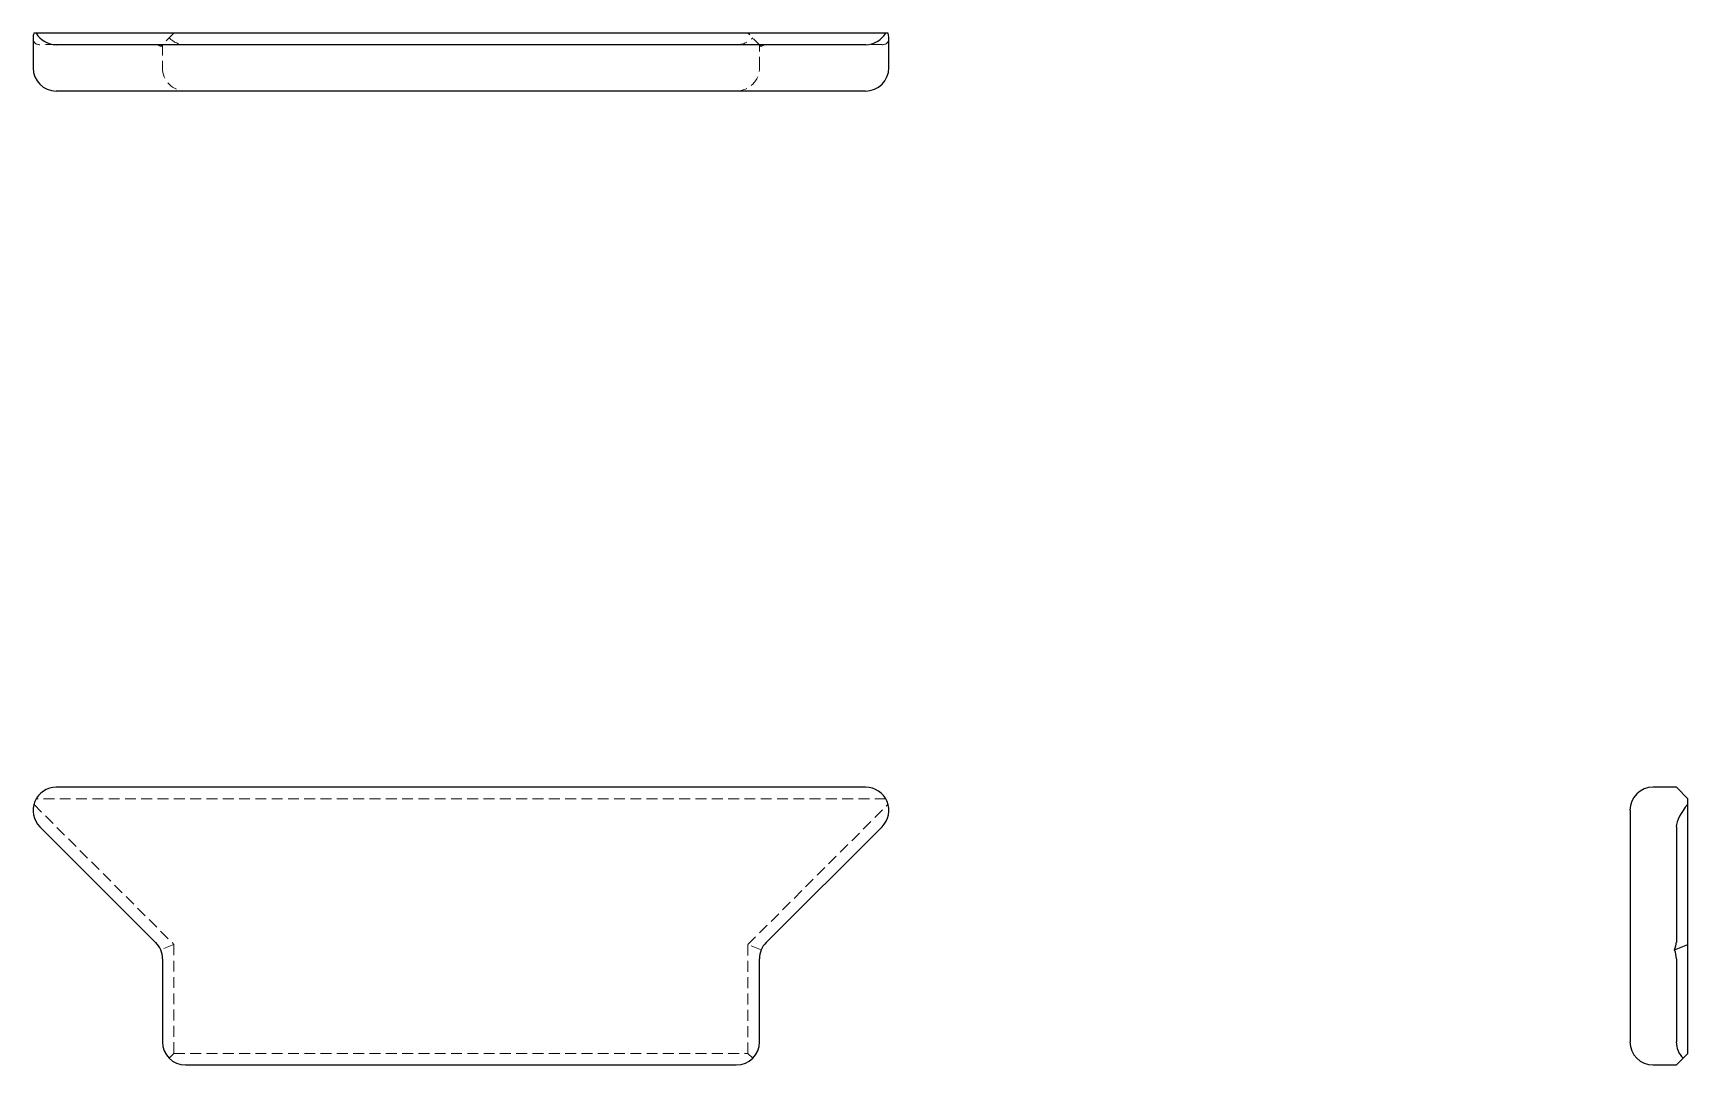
# Model space of a CAD drawing. Header units: millimetres. Extents: x 33 to 226, y 41 to 161.
import ezdxf

# ---------------------------------------------------------------- set-up
doc = ezdxf.new("R2010")
doc.units = ezdxf.units.MM
doc.linetypes.add('HIDDEN', pattern=[1.905, 1.27, -0.635])

msp = doc.modelspace()

# ---------------------------------------------------------------- linework, layer by layer
at = {"color": 7, "linetype": 'Continuous', "lineweight": 25}
for p, q in [((33, 160.82), (33, 157.32)), ((33.36, 161.38), (33.09, 161.38)), ((132.64, 161.38), (33.36, 161.38)), ((132.91, 161.38), (132.64, 161.38)), ((133, 157.32), (133, 160.82)), ((35.71, 160.03), (130.29, 160.03)), ((35.71, 154.62), (130.29, 154.62)), ((130.29, 73.23), (35.71, 73.23)), ((225.03, 73.23), (222.32, 73.23)), ((226.38, 71.88), (225.03, 73.23)), ((226.38, 71.23), (226.38, 71.88)), ((219.62, 70.53), (219.62, 57)), ((226.38, 54.85), (226.38, 71.23)), ((33.79, 68.61), (47.32, 55.09)), ((118.68, 55.09), (132.21, 68.61)), ((225.03, 68.61), (225.03, 55.09)), ((219.62, 57), (219.62, 53.17)), ((224.82, 54.21), (226.38, 54.85)), ((226.38, 42.12), (226.38, 54.85)), ((48.11, 53.17), (48.11, 43.47)), ((117.89, 43.47), (117.89, 53.17)), ((219.62, 53.17), (219.62, 43.47)), ((225.03, 53.17), (225.03, 43.47)), ((50.82, 40.77), (115.18, 40.77)), ((222.32, 40.77), (225.03, 40.77)), ((225.03, 40.77), (225.82, 41.56)), ((225.82, 41.56), (226.38, 42.12))]:
    msp.add_line(p, q, dxfattribs=at)
at = {"color": 7, "linetype": 'HIDDEN', "lineweight": 18}
for p, q in [((49.46, 161.38), (47.91, 159.82)), ((118.09, 159.82), (116.54, 161.38)), ((35.71, 160.03), (33.79, 160.03)), ((48.11, 160.03), (48.11, 157.32)), ((117.89, 157.32), (117.89, 160.03)), ((132.21, 160.03), (130.29, 160.03)), ((132.64, 71.88), (33.36, 71.88)), ((33.09, 71.23), (49.46, 54.85)), ((116.54, 54.85), (132.91, 71.23)), ((49.46, 54.85), (47.91, 54.21)), ((49.46, 54.85), (49.46, 42.12)), ((118.09, 54.21), (116.54, 54.85)), ((116.54, 42.12), (116.54, 54.85)), ((49.46, 42.12), (48.9, 41.56)), ((49.46, 42.12), (116.54, 42.12)), ((117.1, 41.56), (116.54, 42.12))]:
    msp.add_line(p, q, dxfattribs=at)
at = {"color": 7, "linetype": 'Continuous', "lineweight": 25}
for centre, start, end in [((35.71, 162.73), 210, 270), ((130.29, 162.73), 270, 330), ((35.71, 157.32), 180, 270), ((130.29, 157.32), 270, 0), ((35.71, 70.53), 90, 225), ((130.29, 70.53), 315, 90), ((222.32, 70.53), 90, 180), ((45.41, 53.17), 0, 45), ((120.59, 53.17), 135, 180), ((222.32, 53.17), 0, 22.5), ((50.82, 43.47), 180, 270), ((115.18, 43.47), 270, 0), ((222.32, 43.47), 180, 270), ((227.73, 43.47), 180, 225)]:
    msp.add_arc(centre, 2.71, start, end, dxfattribs=at)
at = {"color": 7, "linetype": 'HIDDEN', "lineweight": 18}
for centre, start, end in [((50.82, 162.73), 225, 270), ((115.18, 162.73), 270, 315), ((50.82, 157.32), 180, 270), ((115.18, 157.32), 270, 0)]:
    msp.add_arc(centre, 2.71, start, end, dxfattribs=at)
at = {"color": 7, "linetype": 'Continuous', "lineweight": 25}
for centre, major_axis, start_param, end_param in [((35.71, 162.73), (2.5, 2.5), 2.487094, 2.748894), ((130.29, 162.73), (-2.5, 2.5), 3.534292, 3.796091), ((227.73, 70.53), (2.5, 2.5), 1.701696, 2.748894), ((222.32, 53.17), (2.5, 2.5), 5.497787, 5.890486)]:
    msp.add_ellipse(centre, major_axis=major_axis, ratio=0.414214, start_param=start_param, end_param=end_param, dxfattribs=at)
at = {"color": 7, "linetype": 'HIDDEN', "lineweight": 18}
for centre, major_axis, start_param, end_param in [((35.71, 162.73), (2.5, 2.5), 2.748894, 3.534292), ((130.29, 162.73), (-2.5, 2.5), 2.748894, 3.534292), ((45.41, 157.32), (2.5, 2.5), 0, 0.392699), ((120.59, 157.32), (-2.5, 2.5), 5.890486, 6.283185)]:
    msp.add_ellipse(centre, major_axis=major_axis, ratio=0.414214, start_param=start_param, end_param=end_param, dxfattribs=at)

doc.saveas('drawing.dxf')
